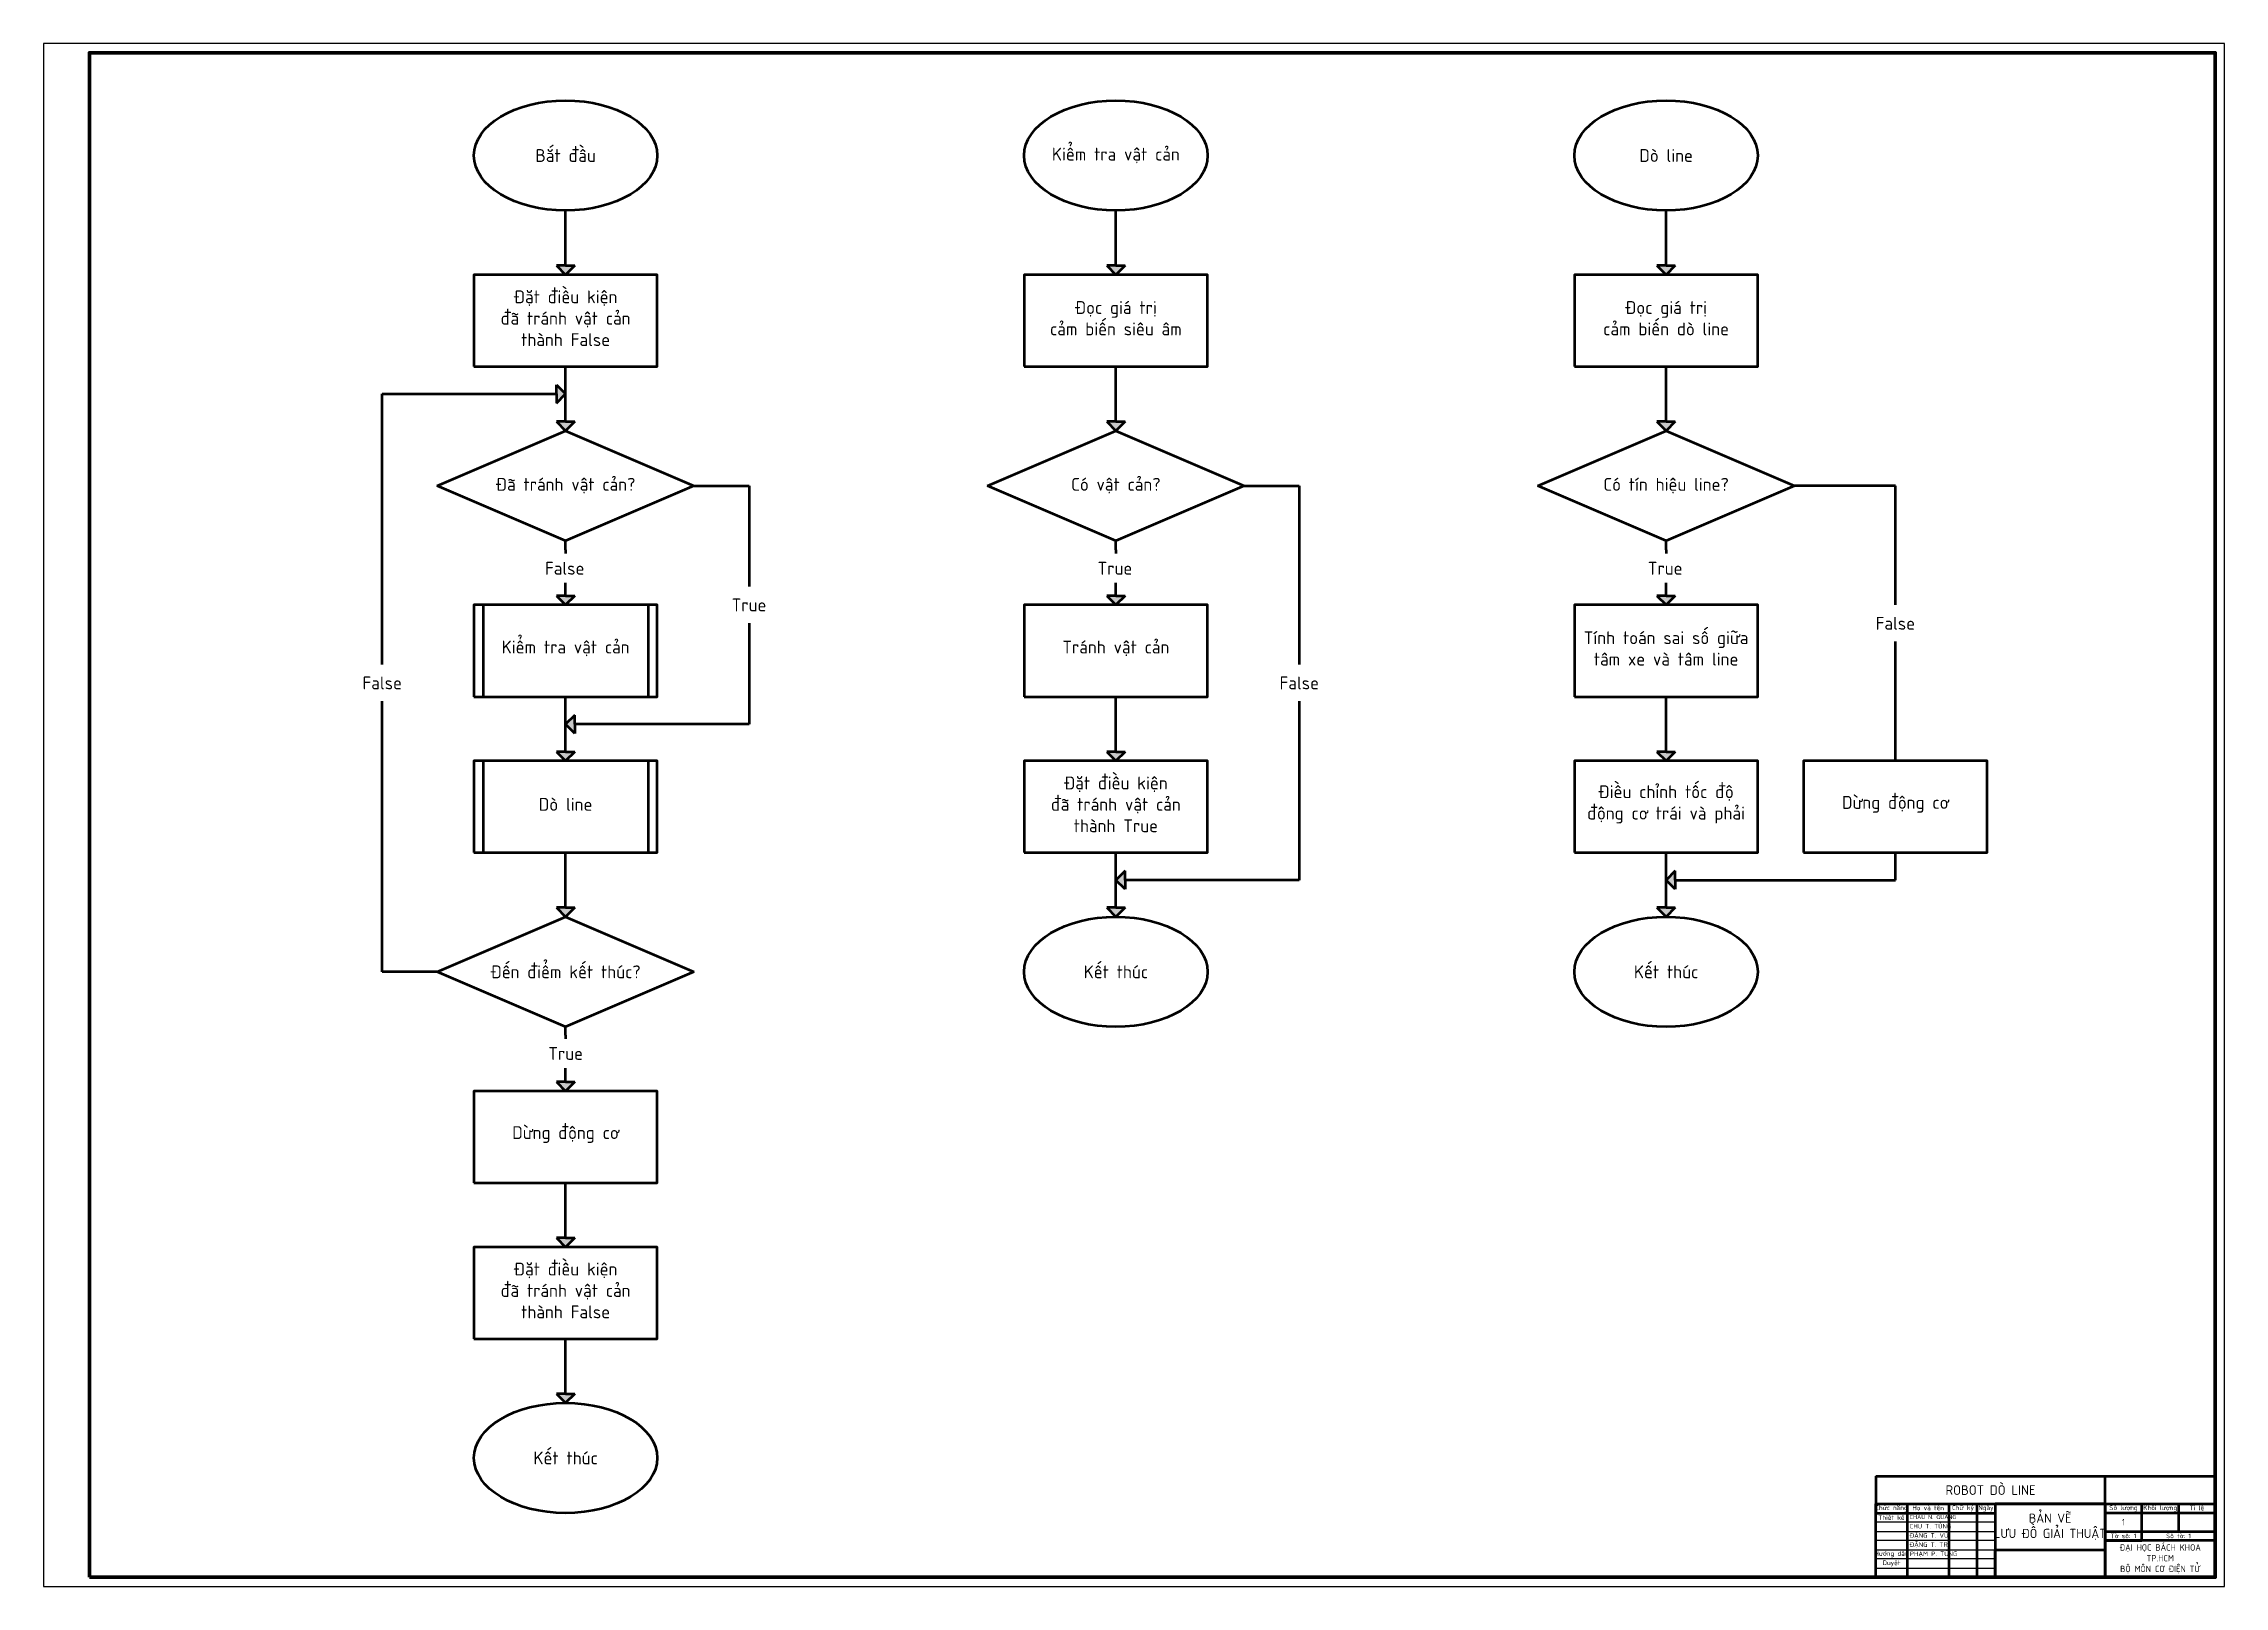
# Paper-space layout 'A0' of a CAD drawing. Header units: millimetres. Extents: x 0 to 1189, y 0 to 841.
# The model-space entities are those that its viewports show. They can reach past a viewport. Long polylines and large blocks are cut down to what shows.
import ezdxf

# ---------------------------------------------------------------- set-up
doc = ezdxf.new("R2010")
doc.units = ezdxf.units.MM
doc.header["$LTSCALE"] = 0.25
for name, color, linetype, lineweight in [('AM_5', 3, 'Continuous', 25), ('Chữ', 6, 'Continuous', 25), ('Duong_dam', 7, 'Continuous', 50), ('Duong_manh', 7, 'Continuous', 25), ('Khung đậm', 2, 'Continuous', 70), ('NET MANH', 7, 'Continuous', 35)]:
    doc.layers.add(name, color=color, linetype=linetype, lineweight=lineweight)
doc.layers.add('AM_VIEWS', color=1, linetype='Continuous', lineweight=25, plot=False)
doc.styles.get("Standard").update_dxf_attribs({"font": ''})
doc.styles.add('style1', font='', dxfattribs={"height": 3.5})
doc.styles.get('Standard').set_extended_font_data('TCVN 7284')
doc.styles.get('style1').set_extended_font_data('TCVN 7284', italic=True)

msp = doc.modelspace()

# ---------------------------------------------------------------- hatches: boundary and pattern name
at = {"layer": 'Duong_dam'}
h = msp.add_hatch(color=256, dxfattribs=at)
h.dxf.hatch_style = 1
h.paths.add_polyline_path([(5040.3, 761.3), (5040.3, 756.3), (5040.3, 751.3), (5045.3, 756.3)])
h.paths.add_polyline_path([(5045.3, 741.3), (5040.3, 741.3), (5045.3, 736.3), (5050.3, 741.3)])
h.paths.add_polyline_path([(5045.3, 641.3), (5050.3, 646.3), (5045.3, 646.3), (5040.3, 646.3)])
h.paths.add_polyline_path([(5050.3, 571.3), (5050.3, 576.3), (5050.3, 581.3), (5045.3, 576.3)])
h.paths.add_polyline_path([(5050.3, 561.3), (5045.3, 561.3), (5040.3, 561.3), (5045.3, 556.3)])
h.paths.add_polyline_path([(5050.3, 476.3), (5045.3, 476.3), (5040.3, 476.3), (5045.3, 471.3)])
h.paths.add_polyline_path([(5045.3, 381.3), (5040.3, 381.3), (5045.3, 376.3), (5050.3, 381.3)])
h.paths.add_polyline_path([(5050.3, 296.3), (5045.3, 296.3), (5040.3, 296.3), (5045.3, 291.3)])
h.paths.add_polyline_path([(5045.3, 206.3), (5050.3, 211.3), (5045.3, 211.3), (5040.3, 211.3)])
h.paths.add_polyline_path([(5050.3, 826.3), (5045.3, 826.3), (5040.3, 826.3), (5045.3, 821.3)])
h.paths.add_polyline_path([(5340.3, 826.3), (5345.3, 821.3), (5350.3, 826.3), (5345.3, 826.3)])
h.paths.add_polyline_path([(5340.3, 741.3), (5345.3, 736.3), (5350.3, 741.3), (5345.3, 741.3)])
h.paths.add_polyline_path([(5340.3, 646.3), (5345.3, 641.3), (5350.3, 646.3), (5345.3, 646.3)])
h.paths.add_polyline_path([(5340.3, 561.3), (5345.3, 556.3), (5350.3, 561.3), (5345.3, 561.3)])
h.paths.add_polyline_path([(5350.3, 496.3), (5345.3, 491.3), (5350.3, 486.3), (5350.3, 491.3)])
h.paths.add_polyline_path([(5340.3, 476.3), (5345.3, 471.3), (5350.3, 476.3), (5345.3, 476.3)])
h.paths.add_polyline_path([(5640.3, 476.3), (5645.3, 471.3), (5650.3, 476.3), (5645.3, 476.3)])
h.paths.add_polyline_path([(5645.3, 491.3), (5650.3, 486.3), (5650.3, 491.3), (5650.3, 496.3)])
h.paths.add_polyline_path([(5640.3, 561.3), (5645.3, 556.3), (5650.3, 561.3), (5645.3, 561.3)])
h.paths.add_polyline_path([(5640.3, 646.3), (5645.3, 641.3), (5650.3, 646.3), (5645.3, 646.3)])
h.paths.add_polyline_path([(5640.3, 741.3), (5645.3, 736.3), (5650.3, 741.3), (5645.3, 741.3)])
h.paths.add_polyline_path([(5640.3, 826.3), (5645.3, 821.3), (5650.3, 826.3), (5645.3, 826.3)])

# ---------------------------------------------------------------- linework, layer by layer
for p, q in [((5045.3, 826.3), (5045.3, 856.3)), ((5345.3, 826.3), (5345.3, 856.3)), ((5645.3, 826.3), (5645.3, 856.3)), ((5045.3, 826.3), (5040.3, 826.3)), ((5040.3, 826.3), (5045.3, 821.3)), ((5045.3, 826.3), (5050.3, 826.3)), ((5050.3, 826.3), (5045.3, 821.3)), ((5345.3, 826.3), (5340.3, 826.3)), ((5340.3, 826.3), (5345.3, 821.3)), ((5345.3, 826.3), (5350.3, 826.3)), ((5350.3, 826.3), (5345.3, 821.3)), ((5645.3, 826.3), (5640.3, 826.3)), ((5640.3, 826.3), (5645.3, 821.3)), ((5645.3, 826.3), (5650.3, 826.3)), ((5650.3, 826.3), (5645.3, 821.3)), ((5040.3, 756.3), (5040.3, 761.3)), ((5040.3, 761.3), (5045.3, 756.3)), ((5045.3, 741.3), (5045.3, 771.3)), ((5345.3, 741.3), (5345.3, 771.3)), ((5645.3, 741.3), (5645.3, 771.3)), ((4945.3, 756.3), (5040.3, 756.3)), ((4945.3, 608.8), (4945.3, 756.3)), ((5040.3, 756.3), (5040.3, 751.3)), ((5040.3, 751.3), (5045.3, 756.3)), ((5045.3, 741.3), (5040.3, 741.3)), ((5040.3, 741.3), (5045.3, 736.3)), ((5045.3, 741.3), (5050.3, 741.3)), ((5050.3, 741.3), (5045.3, 736.3)), ((5345.3, 741.3), (5340.3, 741.3)), ((5340.3, 741.3), (5345.3, 736.3)), ((5345.3, 741.3), (5350.3, 741.3)), ((5350.3, 741.3), (5345.3, 736.3)), ((5645.3, 741.3), (5640.3, 741.3)), ((5640.3, 741.3), (5645.3, 736.3)), ((5645.3, 741.3), (5650.3, 741.3)), ((5650.3, 741.3), (5645.3, 736.3)), ((4975.3, 706.3), (5045.3, 736.3)), ((5045.3, 736.3), (5115.3, 706.3)), ((5275.3, 706.3), (5345.3, 736.3)), ((5345.3, 736.3), (5415.3, 706.3)), ((5575.3, 706.3), (5645.3, 736.3)), ((5645.3, 736.3), (5715.3, 706.3)), ((5045.3, 676.3), (4975.3, 706.3)), ((5115.3, 706.3), (5045.3, 676.3)), ((5115.3, 706.3), (5145.3, 706.3)), ((5145.3, 706.3), (5145.3, 651.3)), ((5345.3, 676.3), (5275.3, 706.3)), ((5415.3, 706.3), (5345.3, 676.3)), ((5415.3, 706.3), (5445.3, 706.3)), ((5445.3, 706.3), (5445.3, 608.8)), ((5645.3, 676.3), (5575.3, 706.3)), ((5715.3, 706.3), (5645.3, 676.3)), ((5770.3, 706.3), (5715.3, 706.3)), ((5770.3, 641.3), (5770.3, 706.3)), ((5045.3, 671.3), (5045.3, 676.3)), ((5045.3, 671.3), (5045.3, 669.3)), ((5345.3, 671.3), (5345.3, 676.3)), ((5345.3, 671.3), (5345.3, 669.3)), ((5645.3, 671.3), (5645.3, 676.3)), ((5645.3, 671.3), (5645.3, 669.3)), ((5045.3, 646.3), (5040.3, 646.3)), ((5040.3, 646.3), (5045.3, 641.3)), ((5045.3, 651.3), (5045.3, 653.3)), ((5045.3, 646.3), (5045.3, 651.3)), ((5045.3, 646.3), (5050.3, 646.3)), ((5050.3, 646.3), (5045.3, 641.3)), ((5345.3, 646.3), (5340.3, 646.3)), ((5340.3, 646.3), (5345.3, 641.3)), ((5345.3, 651.3), (5345.3, 653.3)), ((5345.3, 646.3), (5345.3, 651.3)), ((5345.3, 646.3), (5350.3, 646.3)), ((5350.3, 646.3), (5345.3, 641.3)), ((5645.3, 646.3), (5640.3, 646.3)), ((5640.3, 646.3), (5645.3, 641.3)), ((5645.3, 651.3), (5645.3, 653.3)), ((5645.3, 646.3), (5645.3, 651.3)), ((5645.3, 646.3), (5650.3, 646.3)), ((5650.3, 646.3), (5645.3, 641.3)), ((5000.3, 641.3), (5000.3, 591.3)), ((5090.3, 641.3), (5090.3, 591.3)), ((5145.3, 631.3), (5145.3, 576.3)), ((5770.3, 556.3), (5770.3, 621.3)), ((4945.3, 441.3), (4945.3, 588.8)), ((5045.3, 561.3), (5045.3, 591.3)), ((5345.3, 561.3), (5345.3, 591.3)), ((5445.3, 588.8), (5445.3, 491.3)), ((5645.3, 561.3), (5645.3, 591.3)), ((5050.3, 581.3), (5045.3, 576.3)), ((5050.3, 571.3), (5045.3, 576.3)), ((5050.3, 576.3), (5050.3, 581.3)), ((5050.3, 576.3), (5050.3, 571.3)), ((5145.3, 576.3), (5050.3, 576.3)), ((5045.3, 561.3), (5040.3, 561.3)), ((5040.3, 561.3), (5045.3, 556.3)), ((5045.3, 561.3), (5050.3, 561.3)), ((5050.3, 561.3), (5045.3, 556.3)), ((5345.3, 561.3), (5340.3, 561.3)), ((5340.3, 561.3), (5345.3, 556.3)), ((5345.3, 561.3), (5350.3, 561.3)), ((5350.3, 561.3), (5345.3, 556.3)), ((5645.3, 561.3), (5640.3, 561.3)), ((5640.3, 561.3), (5645.3, 556.3)), ((5645.3, 561.3), (5650.3, 561.3)), ((5650.3, 561.3), (5645.3, 556.3)), ((5000.3, 556.3), (5000.3, 506.3)), ((5090.3, 556.3), (5090.3, 506.3)), ((5045.3, 476.3), (5045.3, 506.3)), ((5345.3, 476.3), (5345.3, 506.3)), ((5645.3, 476.3), (5645.3, 506.3)), ((5770.3, 491.3), (5770.3, 506.3)), ((5350.3, 496.3), (5345.3, 491.3)), ((5350.3, 486.3), (5345.3, 491.3)), ((5350.3, 491.3), (5350.3, 496.3)), ((5350.3, 491.3), (5350.3, 486.3)), ((5445.3, 491.3), (5350.3, 491.3)), ((5650.3, 496.3), (5645.3, 491.3)), ((5650.3, 486.3), (5645.3, 491.3)), ((5650.3, 491.3), (5650.3, 496.3)), ((5650.3, 491.3), (5650.3, 486.3)), ((5650.3, 491.3), (5770.3, 491.3)), ((5045.3, 476.3), (5040.3, 476.3)), ((5040.3, 476.3), (5045.3, 471.3)), ((5045.3, 476.3), (5050.3, 476.3)), ((5050.3, 476.3), (5045.3, 471.3)), ((5345.3, 476.3), (5340.3, 476.3)), ((5340.3, 476.3), (5345.3, 471.3)), ((5345.3, 476.3), (5350.3, 476.3)), ((5350.3, 476.3), (5345.3, 471.3)), ((5645.3, 476.3), (5640.3, 476.3)), ((5640.3, 476.3), (5645.3, 471.3)), ((5645.3, 476.3), (5650.3, 476.3)), ((5650.3, 476.3), (5645.3, 471.3)), ((4975.3, 441.3), (5045.3, 471.3)), ((5045.3, 471.3), (5115.3, 441.3)), ((4975.3, 441.3), (4945.3, 441.3)), ((5045.3, 411.3), (4975.3, 441.3)), ((5115.3, 441.3), (5045.3, 411.3)), ((5045.3, 406.8), (5045.3, 411.3)), ((5045.3, 406.8), (5045.3, 404.8)), ((5045.3, 381.3), (5040.3, 381.3)), ((5040.3, 381.3), (5045.3, 376.3)), ((5045.3, 386.8), (5045.3, 388.8)), ((5045.3, 381.3), (5045.3, 386.8)), ((5045.3, 381.3), (5050.3, 381.3)), ((5050.3, 381.3), (5045.3, 376.3)), ((5045.3, 296.3), (5045.3, 326.3)), ((5045.3, 296.3), (5040.3, 296.3)), ((5040.3, 296.3), (5045.3, 291.3)), ((5045.3, 296.3), (5050.3, 296.3)), ((5050.3, 296.3), (5045.3, 291.3)), ((5045.3, 211.3), (5045.3, 241.3)), ((5045.3, 211.3), (5040.3, 211.3)), ((5040.3, 211.3), (5045.3, 206.3)), ((5045.3, 211.3), (5050.3, 211.3)), ((5050.3, 211.3), (5045.3, 206.3))]:
    msp.add_line(p, q, dxfattribs=at)
for points in [[(4995.3, 771.3), (5095.3, 771.3), (5095.3, 821.3), (4995.3, 821.3)], [(5295.3, 771.3), (5395.3, 771.3), (5395.3, 821.3), (5295.3, 821.3)], [(5595.3, 771.3), (5695.3, 771.3), (5695.3, 821.3), (5595.3, 821.3)], [(4995.3, 591.3), (5095.3, 591.3), (5095.3, 641.3), (4995.3, 641.3)], [(5295.3, 591.3), (5395.3, 591.3), (5395.3, 641.3), (5295.3, 641.3)], [(5595.3, 591.3), (5695.3, 591.3), (5695.3, 641.3), (5595.3, 641.3)], [(4995.3, 506.3), (5095.3, 506.3), (5095.3, 556.3), (4995.3, 556.3)], [(5295.3, 506.3), (5395.3, 506.3), (5395.3, 556.3), (5295.3, 556.3)], [(5595.3, 506.3), (5695.3, 506.3), (5695.3, 556.3), (5595.3, 556.3)], [(5720.3, 506.3), (5820.3, 506.3), (5820.3, 556.3), (5720.3, 556.3)], [(4995.3, 326.3), (5095.3, 326.3), (5095.3, 376.3), (4995.3, 376.3)], [(4995.3, 241.3), (5095.3, 241.3), (5095.3, 291.3), (4995.3, 291.3)]]:
    msp.add_lwpolyline(points, close=True, dxfattribs=at)
for centre in [(5045.3, 886.3), (5345.3, 886.3), (5645.3, 886.3), (5345.3, 441.3), (5645.3, 441.3), (5045.3, 176.3)]:
    msp.add_ellipse(centre, major_axis=(-50, 0), ratio=0.6, dxfattribs=at)

# ---------------------------------------------------------------- texts
at = {"layer": 'Duong_dam', "char_height": 7, "attachment_point": 5}
for s, width, heights, insert in [('\\pxqc;{\\C2;Bắt đầu}', 65.983, [0], (5045.3, 886.3)), ('\\pxqc;{\\C2;Kiểm tra vật cản}', 83.437, [16.9], (5345.3, 886.3)), ('\\pxqc;{\\C2;Dò line}', 83.437, [16.9], (5645.3, 886.3)), ('\\pxqc;{\\C2;Đặt điều kiện \\Pđã tránh vật cản thành False}', 90.948, [48.1], (5045.3, 797.6)), ('\\pxqc;{\\C2;Đọc giá trị \\Pcảm biến siêu âm}', 100, [0], (5345.3, 797.6)), ('\\pxqc;{\\C2;Đọc giá trị \\Pcảm biến dò line}', 100, [0], (5645.3, 797.6)), ('\\pxqc;{\\C2;Đã tránh vật cản?}', 100, [0], (5045.3, 706.3)), ('\\pxqc;{\\C2;Có vật cản?}', 100, [0], (5345.3, 706.3)), ('\\pxqc;{\\C2;Có tín hiệu line?}', 100, [0], (5645.3, 706.3)), ('\\pxqc;{\\C2;False}', 40, [0], (5044.8, 661.3)), ('\\pxqc;{\\C2;True}', 40, [0], (5344.8, 661.3)), ('\\pxqc;{\\C2;True}', 40, [0], (5644.8, 661.3)), ('\\pxqc;{\\C2;True}', 40, [0], (5145.3, 641.3)), ('\\pxqc;{\\C2;False}', 40, [0], (5770.3, 631.3)), ('\\pxqc;{\\C2;Kiểm tra vật cản}', 100, [0], (5045.3, 617.6)), ('\\pxqc;{\\C2;Tránh vật cản}', 100, [0], (5345.3, 617.6)), ('\\pxqc;{\\C2;Tính toán sai số giữa tâm xe và tâm line}', 100, [0], (5645.3, 617.6)), ('\\pxqc;{\\C2;False}', 40, [0], (4945.3, 598.8)), ('\\pxqc;{\\C2;False}', 40, [0], (5445.3, 598.8)), ('\\pxqc;{\\C2;Đặt điều kiện \\Pđã tránh vật cản thành True}', 90.948, [48.1], (5345.3, 532.6)), ('\\pxqc;{\\C2;Dò line}', 100, [0], (5045.3, 532.6)), ('\\pxqc;{\\C2;Điều chỉnh tốc độ động cơ trái và phải}', 90.948, [48.1], (5645.3, 532.6)), ('\\pxqc;{\\C2;Dừng động cơ}', 90.948, [48.1], (5770.3, 532.6)), ('\\pxqc;{\\C2;Đến điểm kết thúc?}', 100, [0], (5045.3, 441.3)), ('\\pxqc;{\\C2;Kết thúc}', 65.983, [0], (5345.3, 441.3)), ('\\pxqc;{\\C2;Kết thúc}', 65.983, [0], (5645.3, 441.3)), ('\\pxqc;{\\C2;True}', 40, [0], (5045.3, 396.8)), ('\\pxqc;{\\C2;Dừng động cơ}', 100, [0], (5045.3, 352.6)), ('\\pxqc;{\\C2;Đặt điều kiện \\Pđã tránh vật cản thành False}', 93.029, [38.2], (5045.3, 267.6)), ('\\pxqc;{\\C2;Kết thúc}', 65.983, [0], (5045.3, 176.3))]:
    msp.add_mtext_dynamic_manual_height_columns(s, width=width, gutter_width=12.5, heights=heights, dxfattribs=dict(at, insert=insert))

psp = doc.layouts.new('A0')

# ---------------------------------------------------------------- linework, layer by layer
psp.add_lwpolyline([(0, 0), (1189, 0), (1189, 841), (0, 841)], close=True)
at = {"layer": 'AM_5'}
for p, q in [((1064, 35), (999, 35)), ((999, 30), (1064, 30)), ((1064, 25), (999, 25)), ((999, 20), (1064, 20)), ((1064, 15), (999, 15)), ((999, 10), (1064, 10))]:
    psp.add_line(p, q, dxfattribs=at)
at = {"layer": 'Duong_dam'}
for p, q in [((999, 60), (1184, 60)), ((999, 60), (999, 44.3)), ((1014, 60), (1044, 60)), ((1104, 60), (1134, 60)), ((1104, 60), (1114, 60)), ((1124, 45), (1124, 60)), ((999, 5), (999, 45)), ((999, 45), (1184, 45)), ((999, 45), (999, 40)), ((999, 45), (1016, 45)), ((999, 40), (1064, 40)), ((1016, 45), (1016, 5)), ((1039, 5), (1039, 45)), ((1039, 45), (1054, 45)), ((1054, 45), (1054, 5)), ((1124, 45), (1064, 45)), ((1064, 45), (1064, 5)), ((1124, 25), (1124, 45)), ((1124, 45), (1124, 5)), ((1184, 40), (1124, 40)), ((1124, 40), (1124, 30)), ((1144, 25), (1144, 45)), ((1144, 45), (1164, 45)), ((1164, 45), (1164, 30)), ((1184, 45), (1184, 40)), ((1124, 30), (1184, 30)), ((1184, 25), (1124, 25)), ((1124, 5), (1124, 25)), ((1124, 25), (1144, 25)), ((1184, 5), (1184, 25)), ((1064, 5), (1064, 20)), ((1064, 20), (1124, 20)), ((1184, 5), (999, 5)), ((1016, 5), (1039, 5))]:
    psp.add_line(p, q, dxfattribs=at)
at = {"layer": 'Duong_manh'}
for p, q in [((1064, 40), (1064, 35)), ((999, 35), (999, 30)), ((999, 25), (999, 20)), ((1064, 30), (1064, 25)), ((999, 15), (999, 10)), ((1064, 20), (1064, 15)), ((1184, 5), (999, 5))]:
    psp.add_line(p, q, dxfattribs=at)
at = {"layer": 'Khung đậm'}
psp.add_lwpolyline([(25, 5), (1184, 5), (1184, 836), (25, 836)], close=True, dxfattribs=at)

# ---------------------------------------------------------------- texts
at = {"layer": 'Chữ', "insert": (1017.5, 17.5), "char_height": 2.5, "attachment_point": 4, "style": 'style1'}
psp.add_mtext_dynamic_manual_height_columns('{\\fTCVN 7284|b0|i0|c0|p34;\\C2;PHẠM P. TÙNG}', width=23, gutter_width=17.5, heights=[0], dxfattribs=at)
at = {"layer": 'Duong_dam', "attachment_point": 5, "style": 'style1'}
for s, width, gutter_width, insert, char_height in [('{\\fTCVN 7284|b0|i0|c0|p34;\\C2;ROBOT DÒ LINE}', 125, 17.5, (1061.5, 52.5), 5.25), ('{\\fTCVN 7284|b0|i0|c0|p34;\\C2;Chức năng}', 17, 17.5, (1007.5, 42.5), 2.5), ('{\\fTCVN 7284|b0|i0|c0|p34;\\C2;Thiết kế}', 17, 17.5, (1007.5, 37.5), 2.5), ('{\\fTCVN 7284|b0|i0|c0|p34;\\C2;Họ và tên}', 23, 17.5, (1027.5, 42.5), 2.5), ('{\\fTCVN 7284|b0|i0|c0|p34;\\C2;Chữ ký}', 15, 17.5, (1046.5, 42.5), 2.5), ('{\\fTCVN 7284|b0|i0|c0|p34;\\C2;Ngày}', 10, 17.5, (1059, 42.5), 2.5), ('{\\fTCVN 7284|b0|i0|c0|p34;\\H0.95238x;\\C2;BẢN VẼ\\H1.05x;\\P\\H0.95238x;LƯU ĐỒ GIẢI THUẬT}', 60, 17.5, (1094, 32.5), 5.25), ('{\\fTCVN 7284|b0|i0|c0|p34;\\C2;Số lượng}', 20, 17.5, (1134, 42.5), 2.5), ('{\\fTCVN 7284|b0|i0|c0|p34;\\C2;1}', 20, 12.5, (1134, 35), 3.5), ('{\\fTCVN 7284|b0|i0|c0|p34;\\C2;Khối lượng}', 20, 17.5, (1154, 42.5), 2.5), ('{\\fTCVN 7284|b0|i0|c0|p34;\\C2;Tỉ lệ}', 20, 17.5, (1174, 42.5), 2.5), ('{\\fTCVN 7284|b0|i0|c0|p34;\\C2;Tờ số: 1}', 20, 17.5, (1134, 27.5), 2.5), ('{\\fTCVN 7284|b0|i0|c0|p34;\\C2;ĐẠI HỌC BÁCH KHOA \\PTP.HCM\\PBỘ MÔN CƠ ĐIỆN TỬ}', 60, 17.5, (1154, 15), 3.5), ('{\\fTCVN 7284|b0|i0|c0|p34;\\C2;Số tờ: 1}', 40, 17.5, (1164, 27.5), 2.5), ('{\\fTCVN 7284|b0|i0|c0|p34;\\C2;Hướng dẫn}', 17, 17.5, (1007.5, 17.5), 2.5), ('{\\fTCVN 7284|b0|i0|c0|p34;\\C2;Duyệt}', 17, 17.5, (1007.5, 12.5), 2.5)]:
    psp.add_mtext_dynamic_manual_height_columns(s, width=width, gutter_width=gutter_width, heights=[0], dxfattribs=dict(at, insert=insert, char_height=char_height))
at = {"layer": 'NET MANH', "attachment_point": 4, "style": 'style1'}
for s, width, heights, insert, char_height in [('{\\fTCVN 7284|b0|i0|c0|p34;\\C2;CHÂU N. QUANG}', 22.913, [3.06], (1017.5, 37.8), 2.25), ('{\\fTCVN 7284|b0|i0|c0|p34;\\C2;ĐẶNG T. VŨ}', 23, [0], (1017.3, 27.5), 2.5), ('{\\fTCVN 7284|b0|i0|c0|p34;\\C2;ĐẶNG T. TRÍ}', 23, [0], (1017.3, 22.5), 2.5), ('{\\fTCVN 7284|b0|i0|c0|p34;\\C2;CHU T. TÙNG}', 23, [0], (1017.4, 32.8), 2.5)]:
    psp.add_mtext_dynamic_manual_height_columns(s, width=width, gutter_width=17.5, heights=heights, dxfattribs=dict(at, insert=insert, char_height=char_height))

# ---------------------------------------------------------------- viewports
at = {"layer": 'AM_VIEWS'}
psp.add_viewport(center=(604.5, 420.5), size=(1159, 831), view_center_point=(5365.2, 526.8), view_height=831, dxfattribs=at)

doc.saveas('drawing.dxf')
